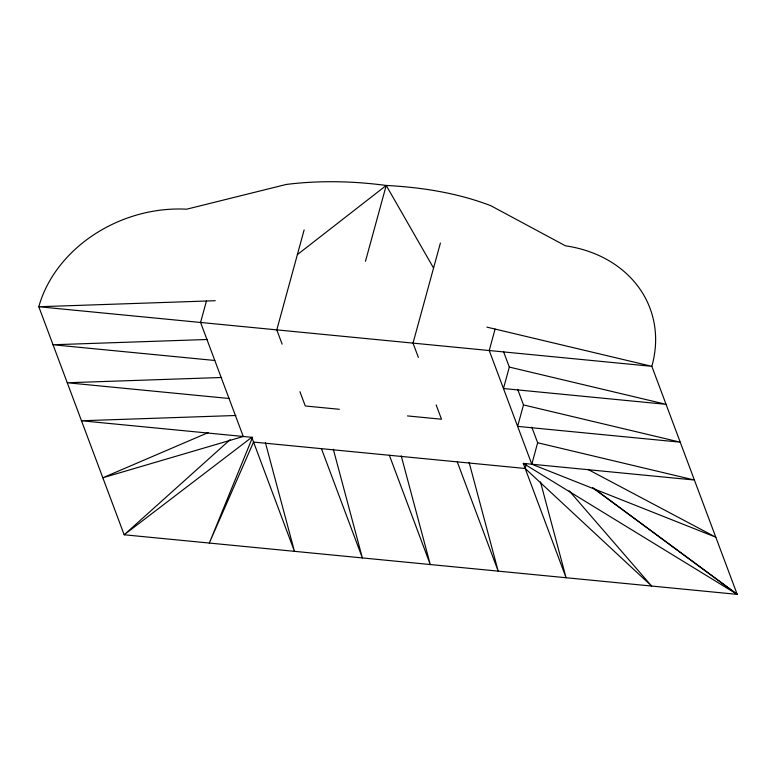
<?xml version="1.0" encoding="UTF-8"?>
<svg xmlns="http://www.w3.org/2000/svg" width="776" height="776" viewBox="0 0 776 776"><rect width="100%" height="100%" fill="white"/><g stroke="black" fill="none" stroke-linecap="round" stroke-linejoin="round"><path stroke-width="1.16" d="M206.445 301.02L200.577 322.467L243.257 436.49L102.82 477.774L208.114 432.63M304.134 229.919L276.79 329.878L282.144 344.175M365.467 261.328L386.225 185.454C421.756 187.307 457.423 192.923 490.762 205.679L565.462 245.817A128.767 106.021 -20.5 0 1 651.83 366.33L737.2 594.367L124.17 534.78L38.8 306.743A130.145 107.156 -20.5 0 1 186.628 209.2L286.247 184.455C319.431 180.284 353.099 181.07 386.225 185.454L433.561 268.03M440.399 243.043L413.016 343.118L418.371 357.416M495.098 329.072L489.229 350.529L531.793 464.213L715.792 537.196L587.791 469.334M509.328 367.077L503.459 388.534L666.06 404.335L509.328 367.077L503.469 351.431M523.49 404.917L517.621 426.373L680.232 442.175L523.49 404.917L517.66 389.339M569.167 490.801L651.636 586.055L525.177 468.471L526.419 463.912M531.793 464.213L537.661 442.756L531.822 427.178M252.627 437.15L209.307 543.064L253.548 442.068L525.177 468.471M230.113 439.711L124.17 534.78L251.773 437.315L294.453 551.338L265.402 442.64M297.373 254.615L386.225 185.454M215.262 300.719L38.8 306.743L651.83 366.33L486.891 327.123M207.405 339.481L53.03 344.757L214.797 360.481M221.626 377.485L67.26 382.762L229.027 398.486M235.856 415.49L81.48 420.767L251.773 437.315M339.335 409.291L305.278 405.984L299.924 391.686M407.449 415.917L441.505 419.224L436.151 404.926M540.465 481.896L566.082 577.742L523.276 463.388L694.394 480.024L537.661 442.756M523.276 463.388L737.2 594.367L592.554 487.454M593.912 488.618L737.2 594.367M457.268 461.865L498.173 571.136L469.121 462.438M389.368 455.269L430.263 564.54L401.221 455.842M321.458 448.673L362.363 557.934L333.311 449.236"/></g></svg>
